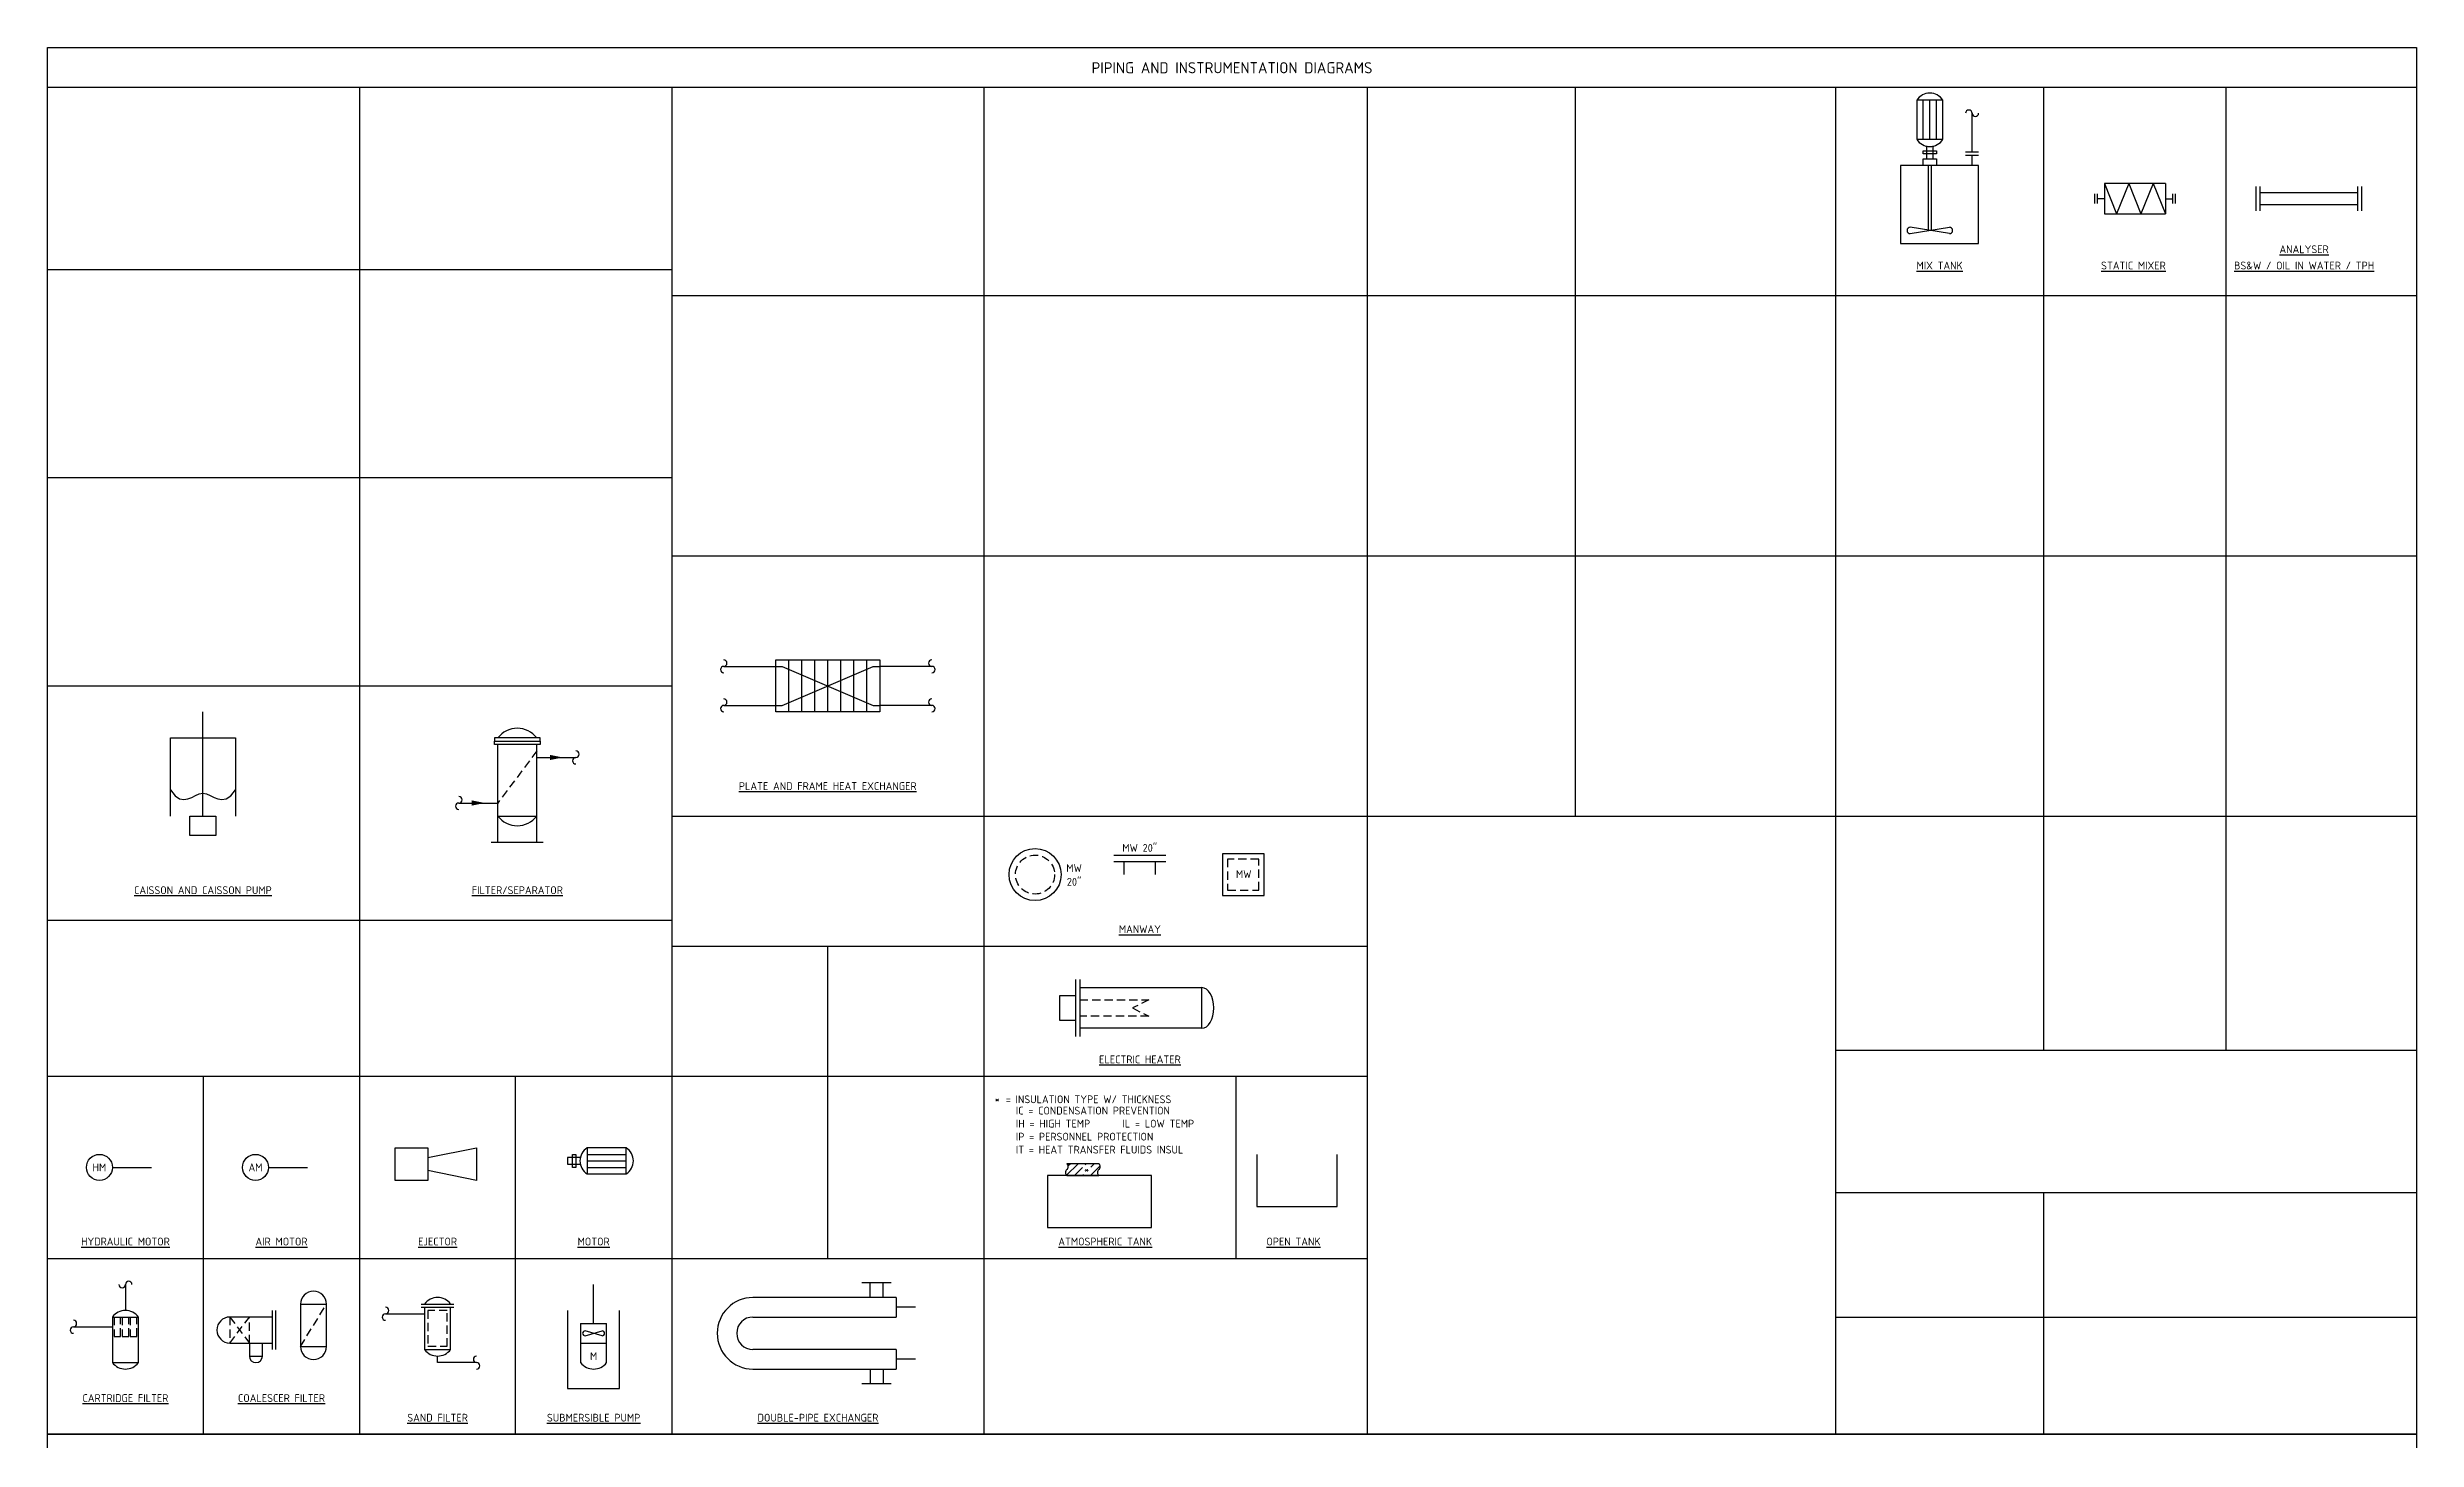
# Model space of a CAD drawing. Header units: millimetres. Extents: x -325 to 284974, y -1 to 659558.
# Drawn here: x 1583 to 2494, y 1134 to 1668 of the extents above; entities that cross this region are included whole.
import ezdxf
from ezdxf.enums import TextEntityAlignment as Align

# ---------------------------------------------------------------- set-up
doc = ezdxf.new("R2010")
doc.units = ezdxf.units.MM
doc.header["$LTSCALE"] = 0.5
doc.linetypes.add('HIDDEN', pattern=[9.525, 6.35, -3.175])
doc.linetypes.add('PHANTOM', pattern=[2.5, 1.25, -0.25, 0.25, -0.25, 0.25, -0.25])
for name, color, linetype in [('EQUIP', 3, 'Continuous'), ('MAJOR', 4, 'Continuous'), ('MINOR', 1, 'Continuous'), ('PID', 2, 'Continuous'), ('TEXT', 2, 'Continuous'), ('TEXT_10', 2, 'Continuous')]:
    doc.layers.add(name, color=color, linetype=linetype)
doc.styles.add('X1', font='iso3098b.shx', dxfattribs={"height": 0.125})

# ---------------------------------------------------------------- blocks, each defined once
blk = doc.blocks.new('FLG')
at = {"color": 0}
blk.add_line((0, 0.25), (0, -0.25), dxfattribs=at)

msp = doc.modelspace()

# ---------------------------------------------------------------- linework, layer by layer
at = {"linetype": 'Continuous'}
for p, q in [((1583.39, 1653.09), (2494.22, 1653.09)), ((1703.39, 1653.09), (1703.39, 1135.59)), ((1823.39, 1653.09), (1823.39, 1135.59)), ((1943.39, 1653.09), (1943.39, 1135.59)), ((2090.73, 1653.09), (2090.73, 1135.59)), ((2170.73, 1653.09), (2170.73, 1373.09)), ((2270.83, 1653.09), (2270.83, 1135.59)), ((2350.83, 1653.09), (2350.83, 1283.09)), ((2420.83, 1653.09), (2420.83, 1283.09)), ((1583.39, 1583.09), (1823.39, 1583.09)), ((1823.39, 1573.09), (2494.22, 1573.09)), ((1583.39, 1503.09), (1823.39, 1503.09)), ((1823.39, 1473.09), (2494.22, 1473.09)), ((1583.39, 1423.09), (1823.39, 1423.09)), ((1643.18, 1373.09), (1643.18, 1413.09)), ((1823.39, 1373.09), (2494.22, 1373.09)), ((1583.39, 1333.09), (1823.39, 1333.09)), ((1823.39, 1323.09), (2090.73, 1323.09)), ((1883.39, 1203.09), (1883.39, 1323.09)), ((2270.83, 1283.09), (2494.22, 1283.09)), ((1583.39, 1273.09), (2090.73, 1273.09)), ((1643.39, 1135.53), (1643.39, 1273.09)), ((1763.39, 1135.59), (1763.39, 1273.09)), ((2040.23, 1273.09), (2040.23, 1203.09)), ((2270.83, 1228.4), (2494.22, 1228.4)), ((2350.83, 1228.4), (2350.83, 1135.59)), ((1583.39, 1203.09), (2090.73, 1203.09)), ((1793.39, 1178.09), (1793.39, 1193.09)), ((2270.83, 1180.59), (2494.22, 1180.59))]:
    msp.add_line(p, q, dxfattribs=at)
at = {"color": 0}
for p, q in [((1917.14, 1184.34), (1909.64, 1184.34)), ((1796.67, 1173.4), (1790.1, 1175.27)), ((1790.1, 1173.4), (1796.67, 1175.27)), ((1917.14, 1164.34), (1909.64, 1164.34))]:
    msp.add_line(p, q, dxfattribs=at)
at = {"linetype": 'Continuous'}
for points in [[(2494.22, 1135.59), (1583.39, 1135.59), (1583.39, 1668.4), (2494.22, 1668.4)], [(1583.39, 1135.59), (2494.22, 1135.59), (2494.22, 877.27), (1583.39, 877.27)]]:
    msp.add_lwpolyline(points, close=True, dxfattribs=at)
msp.add_lwpolyline([(1630.68, 1383.09), (1632.5, 1380.88), (1634.21, 1379.73), (1635.84, 1379.4), (1637.4, 1379.65), (1638.89, 1380.26), (1640.34, 1380.98), (1641.77, 1381.58), (1643.18, 1381.84), (1644.59, 1381.58), (1646.01, 1380.98), (1647.46, 1380.26), (1648.96, 1379.65), (1650.51, 1379.4), (1652.14, 1379.73), (1653.86, 1380.88), (1655.68, 1383.09)], dxfattribs=at)
at = {"color": 0}
for centre, start, end in [((1790.1, 1174.34), 90, 270), ((1796.67, 1174.34), 270, 90)]:
    msp.add_arc(centre, 0.938, start, end, dxfattribs=at)
at = {"layer": 'EQUIP'}
for p, q in [((2302.08, 1648.09), (2302.08, 1633.09)), ((2312.08, 1648.09), (2302.08, 1648.09)), ((2312.08, 1633.09), (2312.08, 1648.09)), ((2302.08, 1633.09), (2312.08, 1633.09)), ((2305.83, 1630.59), (2305.83, 1625.59)), ((2308.33, 1625.59), (2308.33, 1630.59)), ((2305.83, 1625.59), (2308.33, 1625.59)), ((2432.39, 1614.96), (2432.39, 1605.59)), ((2433.95, 1614.96), (2433.95, 1605.59)), ((2433.95, 1612.62), (2471.45, 1612.62)), ((2471.45, 1614.96), (2471.45, 1605.59)), ((2473.01, 1614.96), (2473.01, 1605.59)), ((2471.45, 1607.93), (2433.95, 1607.93)), ((2051.13, 1358.57), (2035.13, 1358.57)), ((2035.13, 1358.57), (2035.13, 1342.57)), ((2051.13, 1342.57), (2051.13, 1358.57)), ((1993.32, 1355.59), (2013.32, 1355.59)), ((1997.32, 1350.59), (1997.32, 1355.59)), ((2009.32, 1355.59), (2009.32, 1350.59)), ((2035.13, 1342.57), (2051.13, 1342.57)), ((1978.7, 1304.02), (1972.45, 1304.02)), ((1972.45, 1304.02), (1972.45, 1294.65)), ((1978.7, 1310.27), (1978.7, 1288.4)), ((1980.26, 1310.27), (1980.26, 1288.4)), ((1980.26, 1307.15), (2027.14, 1307.15)), ((2027.14, 1307.15), (2027.14, 1291.52)), ((1972.45, 1294.65), (1978.7, 1294.65)), ((2027.14, 1291.52), (1980.26, 1291.52)), ((1717.14, 1245.59), (1729.64, 1245.59)), ((1717.14, 1233.09), (1717.14, 1245.59)), ((1729.64, 1241.84), (1748.39, 1245.59)), ((1729.64, 1245.59), (1729.64, 1233.09)), ((1748.39, 1245.59), (1748.39, 1233.09)), ((1783.39, 1241.84), (1783.39, 1239.34)), ((1788.39, 1241.84), (1783.39, 1241.84)), ((1783.39, 1239.34), (1788.39, 1239.34)), ((1790.89, 1245.59), (1790.89, 1235.59)), ((1805.89, 1245.59), (1790.89, 1245.59)), ((1805.89, 1235.59), (1805.89, 1245.59)), ((1729.64, 1233.09), (1717.14, 1233.09)), ((1748.39, 1233.09), (1729.64, 1236.84)), ((1790.89, 1235.59), (1805.89, 1235.59)), ((1907.76, 1193.71), (1896.51, 1193.71)), ((1899.64, 1188.09), (1899.64, 1193.71)), ((1904.64, 1188.09), (1904.64, 1193.71)), ((1680.69, 1185.52), (1680.69, 1169.27)), ((1680.69, 1185.52), (1690.69, 1185.52)), ((1690.69, 1169.27), (1690.69, 1185.52)), ((1727.14, 1184.34), (1739.64, 1184.34)), ((1728.39, 1184.34), (1728.39, 1168.09)), ((1738.39, 1168.09), (1738.39, 1184.34)), ((1909.64, 1188.09), (1854.64, 1188.09)), ((1909.64, 1188.09), (1909.64, 1180.59)), ((1608.39, 1180.59), (1608.39, 1163.09)), ((1618.39, 1163.09), (1618.39, 1180.59)), ((1669.8, 1180.59), (1653.55, 1180.59)), ((1669.8, 1183.09), (1669.8, 1168.09)), ((1671.05, 1183.09), (1671.05, 1168.09)), ((1788.39, 1178.09), (1788.39, 1163.09)), ((1788.39, 1178.09), (1798.39, 1178.09)), ((1798.39, 1163.09), (1798.39, 1178.09)), ((1854.64, 1180.59), (1909.64, 1180.59)), ((1653.55, 1170.59), (1669.8, 1170.59)), ((1680.69, 1169.27), (1690.69, 1169.27)), ((1909.64, 1168.09), (1854.64, 1168.09)), ((1909.64, 1168.09), (1909.64, 1160.59)), ((1854.64, 1160.59), (1909.64, 1160.59)), ((1899.64, 1160.59), (1899.64, 1154.96)), ((1904.64, 1160.59), (1904.64, 1154.96)), ((1907.76, 1154.96), (1896.51, 1154.96))]:
    msp.add_line(p, q, dxfattribs=at)
at = {"layer": 'EQUIP', "color": 2, "linetype": 'Continuous'}
for p, q in [((2304.58, 1633.09), (2304.58, 1648.09)), ((2307.08, 1633.09), (2307.08, 1648.09)), ((2309.58, 1633.09), (2309.58, 1648.09)), ((1790.89, 1243.09), (1805.89, 1243.09)), ((1790.89, 1240.59), (1805.89, 1240.59)), ((1790.89, 1238.09), (1805.89, 1238.09))]:
    msp.add_line(p, q, dxfattribs=at)
at = {"layer": 'EQUIP', "color": 2}
for p, q in [((2304.58, 1628.71), (2309.58, 1628.71)), ((2304.58, 1627.46), (2304.58, 1628.71)), ((2309.58, 1627.46), (2304.58, 1627.46)), ((2309.58, 1628.71), (2309.58, 1627.46)), ((1785.26, 1243.09), (1786.51, 1243.09)), ((1785.26, 1238.09), (1785.26, 1243.09)), ((1786.51, 1243.09), (1786.51, 1238.09)), ((1786.51, 1238.09), (1785.26, 1238.09))]:
    msp.add_line(p, q, dxfattribs=at)
at = {"layer": 'EQUIP', "linetype": 'Continuous'}
for p, q in [((2304.58, 1625.59), (2309.58, 1625.59)), ((2304.58, 1623.09), (2304.58, 1625.59)), ((2306.45, 1623.09), (2306.45, 1598.09)), ((2307.7, 1598.09), (2307.7, 1623.09)), ((2309.58, 1625.59), (2309.58, 1623.09)), ((2397.62, 1616.13), (2374.18, 1616.13)), ((2374.18, 1616.13), (2374.18, 1604.42)), ((2374.18, 1616.13), (2378.87, 1604.42)), ((2383.56, 1616.13), (2378.87, 1604.42)), ((2383.56, 1616.13), (2388.25, 1604.42)), ((2392.93, 1616.13), (2388.25, 1604.42)), ((2392.93, 1616.13), (2397.62, 1604.42)), ((2397.62, 1616.13), (2397.62, 1604.42)), ((2374.18, 1604.42), (2397.62, 1604.42)), ((2314.58, 1596.84), (2299.58, 1599.34)), ((2299.58, 1596.84), (2314.58, 1599.34)), ((1630.68, 1373.09), (1630.68, 1403.09)), ((1630.68, 1403.09), (1655.68, 1403.09)), ((1655.68, 1403.09), (1655.68, 1373.09)), ((1756.55, 1363.09), (1756.55, 1400.59)), ((1771.55, 1363.09), (1771.55, 1400.59)), ((1638.18, 1373.09), (1648.18, 1373.09)), ((1638.18, 1365.59), (1638.18, 1373.09)), ((1648.18, 1373.09), (1648.18, 1365.59)), ((1756.55, 1373.09), (1771.55, 1373.09)), ((1648.18, 1365.59), (1638.18, 1365.59)), ((1754.05, 1363.09), (1774.05, 1363.09)), ((1993.32, 1358.09), (2013.32, 1358.09)), ((1987.62, 1239.49), (1975.3, 1239.49)), ((2048.4, 1243.09), (2048.4, 1223.09)), ((2079.21, 1223.09), (2079.21, 1243.09)), ((2007.9, 1234.99), (1967.9, 1234.99)), ((1967.9, 1234.99), (1967.9, 1214.99)), ((1975.3, 1234.99), (1987.62, 1234.99)), ((2007.9, 1214.99), (2007.9, 1234.99)), ((2048.4, 1223.09), (2079.21, 1223.09)), ((1967.9, 1214.99), (2007.9, 1214.99)), ((1727.14, 1185.59), (1739.64, 1185.59)), ((1608.39, 1180.59), (1618.39, 1180.59)), ((1783.39, 1183.09), (1783.39, 1153.09)), ((1803.39, 1153.09), (1803.39, 1183.09)), ((1728.39, 1168.09), (1738.39, 1168.09)), ((1788.39, 1170.59), (1798.39, 1170.59)), ((1608.39, 1163.09), (1618.39, 1163.09)), ((1783.39, 1153.09), (1803.39, 1153.09))]:
    msp.add_line(p, q, dxfattribs=at)
at = {"layer": 'EQUIP', "color": 7}
for p, q in [((1863.39, 1430.59), (1865.89, 1430.59)), ((1865.89, 1430.59), (1900.89, 1415.59)), ((1865.89, 1415.59), (1900.89, 1430.59)), ((1868.39, 1413.09), (1868.39, 1433.09)), ((1873.39, 1413.09), (1873.39, 1433.09)), ((1878.39, 1413.09), (1878.39, 1433.09)), ((1883.39, 1413.09), (1883.39, 1433.09)), ((1888.39, 1413.09), (1888.39, 1433.09)), ((1893.39, 1413.09), (1893.39, 1433.09)), ((1898.39, 1413.09), (1898.39, 1433.09)), ((1900.89, 1430.59), (1903.39, 1430.59)), ((1863.39, 1415.59), (1865.89, 1415.59)), ((1900.89, 1415.59), (1903.39, 1415.59))]:
    msp.add_line(p, q, dxfattribs=at)
at = {"layer": 'EQUIP', "color": 7, "linetype": 'HIDDEN'}
for p, q in [((1771.55, 1398.09), (1756.55, 1378.09)), ((2049.13, 1356.57), (2037.13, 1356.57)), ((2037.13, 1356.57), (2037.13, 1344.57)), ((2049.13, 1344.57), (2049.13, 1356.57)), ((2037.13, 1344.57), (2049.13, 1344.57)), ((1980.26, 1302.46), (2006.82, 1302.46)), ((2006.82, 1296.21), (1980.26, 1296.21)), ((2006.82, 1302.46), (2000.57, 1299.34)), ((2000.57, 1299.34), (2006.82, 1296.21)), ((1680.69, 1169.27), (1690.69, 1185.52)), ((1609.01, 1180.59), (1609.01, 1173.09)), ((1611.51, 1173.09), (1611.51, 1180.59)), ((1612.14, 1180.59), (1612.14, 1173.09)), ((1614.64, 1173.09), (1614.64, 1180.59)), ((1615.26, 1180.59), (1615.26, 1173.09)), ((1617.76, 1173.09), (1617.76, 1180.59)), ((1653.55, 1170.59), (1661.05, 1180.59)), ((1653.55, 1180.59), (1661.05, 1170.59)), ((1653.55, 1180.59), (1653.55, 1170.59)), ((1661.05, 1170.59), (1661.05, 1180.59)), ((1737.14, 1183.09), (1729.64, 1183.09)), ((1729.64, 1183.09), (1729.64, 1169.34)), ((1737.14, 1169.34), (1737.14, 1183.09)), ((1609.01, 1173.09), (1611.51, 1173.09)), ((1612.14, 1173.09), (1614.64, 1173.09)), ((1615.26, 1173.09), (1617.76, 1173.09)), ((1729.64, 1169.34), (1737.14, 1169.34))]:
    msp.add_line(p, q, dxfattribs=at)
at = {"layer": 'EQUIP', "linetype": 'Continuous'}
for points in [[(2295.83, 1593.09), (2325.83, 1593.09), (2325.83, 1623.09), (2295.83, 1623.09), (2295.83, 1593.09)], [(1863.39, 1433.09), (1903.39, 1433.09), (1903.39, 1413.09), (1863.39, 1413.09), (1863.39, 1433.09)], [(1772.8, 1401.84), (1772.8, 1403.09), (1755.3, 1403.09), (1755.3, 1401.84), (1772.8, 1401.84), (1772.8, 1400.59), (1755.3, 1400.59), (1755.3, 1401.84)]]:
    msp.add_lwpolyline(points, dxfattribs=at)
at = {"layer": 'EQUIP'}
msp.add_lwpolyline([(1661.05, 1170.59), (1661.05, 1165.59), (1666.05, 1165.59), (1666.05, 1170.59)], dxfattribs=at)
at = {"layer": 'EQUIP', "linetype": 'Continuous'}
msp.add_circle((1963.09, 1350.59), 10, dxfattribs=at)
at = {"layer": 'EQUIP', "color": 7, "linetype": 'HIDDEN'}
msp.add_circle((1963.09, 1350.59), 7.5, dxfattribs=at)
at = {"layer": 'EQUIP'}
for centre, radius, start, end in [((2307.08, 1644.96), 5.9, 32.00538, 147.99462), ((2307.08, 1636.21), 5.9, 212.00538, 327.99462), ((1794.01, 1240.59), 5.9, 122.00538, 237.99462), ((1802.76, 1240.59), 5.9, 302.00538, 57.99462), ((1685.69, 1185.52), 5, 0, 180), ((1854.64, 1174.34), 13.75, 90, 270), ((1653.55, 1175.59), 5, 90, 270), ((1854.64, 1174.34), 6.25, 90, 270), ((1685.69, 1169.27), 5, 180, 0), ((1663.55, 1165.59), 2.5, 180, 0)]:
    msp.add_arc(centre, radius, start, end, dxfattribs=at)
at = {"layer": 'EQUIP', "linetype": 'Continuous'}
for centre, radius, start, end in [((2299.58, 1598.09), 1.25, 90, 270), ((2314.58, 1598.09), 1.25, 270, 90), ((1764.05, 1397.46), 9.37, 36.8699, 143.1301), ((1764.05, 1378.71), 9.37, 216.8699, 323.1301), ((1974.46, 1238.36), 1.41, 306.8699, 53.1301), ((1986.77, 1238.36), 1.41, 306.8699, 53.1301), ((1976.15, 1236.11), 1.41, 126.8699, 233.1301), ((1988.46, 1236.11), 1.41, 126.8699, 233.1301), ((1733.39, 1181.84), 6.25, 36.8699, 143.1301), ((1613.39, 1176.84), 6.25, 36.8699, 143.1301), ((1733.39, 1171.84), 6.25, 216.8699, 323.1301), ((1613.39, 1166.84), 6.25, 216.8699, 323.1301), ((1793.39, 1166.84), 6.25, 216.8699, 323.1301)]:
    msp.add_arc(centre, radius, start, end, dxfattribs=at)
at = {"layer": 'EQUIP'}
msp.add_ellipse((2027.14, 1299.34), major_axis=(0, 7.81), ratio=0.6, start_param=3.141593, end_param=6.283185, dxfattribs=at)
at = {"layer": 'MINOR', "linetype": 'Continuous'}
for p, q in [((2323.33, 1628.09), (2323.33, 1643.09)), ((2323.33, 1623.09), (2323.33, 1626.84)), ((1843.39, 1430.59), (1863.39, 1430.59)), ((1923.39, 1430.59), (1903.39, 1430.59)), ((1843.39, 1415.59), (1863.39, 1415.59)), ((1923.39, 1415.59), (1903.39, 1415.59)), ((1771.55, 1395.59), (1786.55, 1395.59)), ((1741.55, 1378.09), (1756.55, 1378.09)), ((1613.39, 1193.09), (1613.39, 1183.09)), ((1593.39, 1176.84), (1608.39, 1176.84)), ((1713.39, 1181.84), (1728.39, 1181.84)), ((1733.39, 1163.09), (1733.39, 1165.59)), ((1748.39, 1163.09), (1733.39, 1163.09))]:
    msp.add_line(p, q, dxfattribs=at)
at = {"layer": 'PID', "linetype": 'Continuous'}
for p, q in [((2370.43, 1612.15), (2370.43, 1608.4)), ((2401.37, 1612.15), (2401.37, 1608.4)), ((1608.39, 1238.09), (1623.39, 1238.09)), ((1668.39, 1238.09), (1683.39, 1238.09))]:
    msp.add_line(p, q, dxfattribs=at)
at = {"layer": 'PID'}
for p, q in [((2371.37, 1612.15), (2371.37, 1608.4)), ((2374.18, 1610.27), (2371.37, 1610.27)), ((2397.62, 1610.27), (2400.43, 1610.27)), ((2400.43, 1612.15), (2400.43, 1608.4))]:
    msp.add_line(p, q, dxfattribs=at)
for points in [[(1781.55, 1395.59, 0, 2, 0), (1776.55, 1395.59, 2, 2, 0)], [(1751.55, 1378.09, 0, 2, 0), (1746.55, 1378.09, 2, 2, 0)]]:
    msp.add_lwpolyline(points, format="xyseb", dxfattribs=at)
for centre in [(1603.39, 1238.09), (1663.39, 1238.09)]:
    msp.add_circle(centre, 5, dxfattribs=at)
for centre, start, end in [((2322.08, 1643.09), 0, 180), ((2324.58, 1643.09), 180, 0), ((1843.39, 1429.34), 90, 270), ((1843.39, 1431.84), 270, 90), ((1923.39, 1431.84), 90, 270), ((1923.39, 1429.34), 270, 90), ((1843.39, 1414.34), 90, 270), ((1843.39, 1416.84), 270, 90), ((1923.39, 1416.84), 90, 270), ((1923.39, 1414.34), 270, 90), ((1786.55, 1394.34), 90, 270), ((1786.55, 1396.84), 270, 90), ((1741.55, 1376.84), 90, 270), ((1741.55, 1379.34), 270, 90), ((1614.64, 1193.09), 0, 180), ((1612.14, 1193.09), 180, 0), ((1713.39, 1183.09), 270, 90), ((1593.39, 1175.59), 90, 270), ((1593.39, 1178.09), 270, 90), ((1713.39, 1180.59), 90, 270), ((1748.39, 1164.34), 90, 270), ((1748.39, 1161.84), 270, 90)]:
    msp.add_arc(centre, 1.25, start, end, dxfattribs=at)
at = {"layer": 'TEXT'}
for p, q in [((1975.22, 1235.06), (1979.64, 1239.49)), ((1975.81, 1238.75), (1976.55, 1239.49)), ((1982.39, 1239.13), (1982.74, 1239.49)), ((1984.51, 1238.17), (1985.83, 1239.49)), ((1978.24, 1234.99), (1981.35, 1238.09)), ((1981.33, 1234.99), (1981.68, 1235.34)), ((1984.42, 1234.99), (1988.14, 1238.7)), ((1987.52, 1234.99), (1987.56, 1235.03))]:
    msp.add_line(p, q, dxfattribs=at)

# ---------------------------------------------------------------- block references
at = {"layer": 'PID', "linetype": 'Continuous', "xscale": 10, "yscale": 10, "zscale": 10, "rotation": 270}
for p in [(2323.33, 1628.09), (2323.33, 1626.84)]:
    msp.add_blockref('FLG', p, dxfattribs=at)

# ---------------------------------------------------------------- texts
at = {"linetype": 'Continuous', "style": 'X1'}
msp.add_text('M', height=3, dxfattribs=at).set_placement((1793.39, 1165.59), align=Align.MIDDLE)
at = {"layer": 'MAJOR', "color": 2, "linetype": 'PHANTOM', "style": 'X1'}
for p in [(1948.52, 1264.29), (1982.93, 1237.24)]:
    msp.add_text('*', height=3, dxfattribs=at).set_placement(p, align=Align.MIDDLE)
at = {"layer": 'TEXT', "style": 'X1'}
msp.add_text('PIPING AND INSTRUMENTATION DIAGRAMS', height=4.275, dxfattribs=at).set_placement((2038.8, 1660.59), align=Align.MIDDLE)
at = {"layer": 'TEXT_10', "style": 'X1'}
for s, p in [('%%UMIX TANK', (2310.83, 1583.09)), ('%%USTATIC MIXER', (2385.35, 1583.09)), ('%%UBS&W / OIL IN WATER / TPH', (2450.97, 1583.09)), ('%%UANALYSER', (2450.97, 1589.34)), ('%%UPLATE AND FRAME HEAT EXCHANGER', (1883.39, 1383.09)), ('MW 20"', (2003.32, 1359.34)), ('%%UCAISSON AND CAISSON PUMP', (1643.18, 1343.09)), ('%%UFILTER/SEPARATOR', (1764.05, 1343.09)), ('%%UMANWAY', (2003.39, 1328.09)), ('%%UELECTRIC HEATER', (2003.39, 1278.09)), ('%%UHYDRAULIC MOTOR', (1613.39, 1208.09)), ('%%UAIR MOTOR', (1673.39, 1208.09)), ('%%UEJECTOR', (1733.39, 1208.09)), ('%%UMOTOR', (1793.39, 1208.09)), ('%%UATMOSPHERIC TANK', (1990.06, 1208.09)), ('%%UOPEN TANK', (2062.45, 1208.09)), ('%%UCARTRIDGE FILTER', (1613.39, 1147.96)), ('%%UCOALESCER FILTER', (1673.39, 1147.96)), ('%%USAND FILTER', (1733.39, 1140.42)), ('%%USUBMERSIBLE PUMP', (1793.39, 1140.42)), ('%%UDOUBLE-PIPE EXCHANGER', (1879.64, 1140.42))]:
    msp.add_text(s, height=3, dxfattribs=at).set_placement(p, align=Align.CENTER)
for s, p in [('MW', (1978.09, 1353.09)), ('20"', (1978.09, 1348.09)), ('MW', (2043.31, 1350.76)), ('HM', (1603.39, 1238.09)), ('AM', (1663.39, 1238.09))]:
    msp.add_text(s, height=3, dxfattribs=at).set_placement(p, align=Align.MIDDLE)
for s, p in [('= INSULATION TYPE W/ THICKNESS', (1951.82, 1262.74)), ('IC = CONDENSATION PREVENTION', (1955.71, 1258.4)), ('IH = HIGH TEMP', (1955.71, 1253.4)), ('IP = PERSONNEL PROTECTION', (1955.71, 1248.4)), ('IL = LOW TEMP', (1996.69, 1253.4)), ('IT = HEAT TRANSFER FLUIDS INSUL', (1955.71, 1243.4))]:
    msp.add_text(s, height=3, dxfattribs=at).set_placement(p)

doc.saveas('drawing.dxf')
